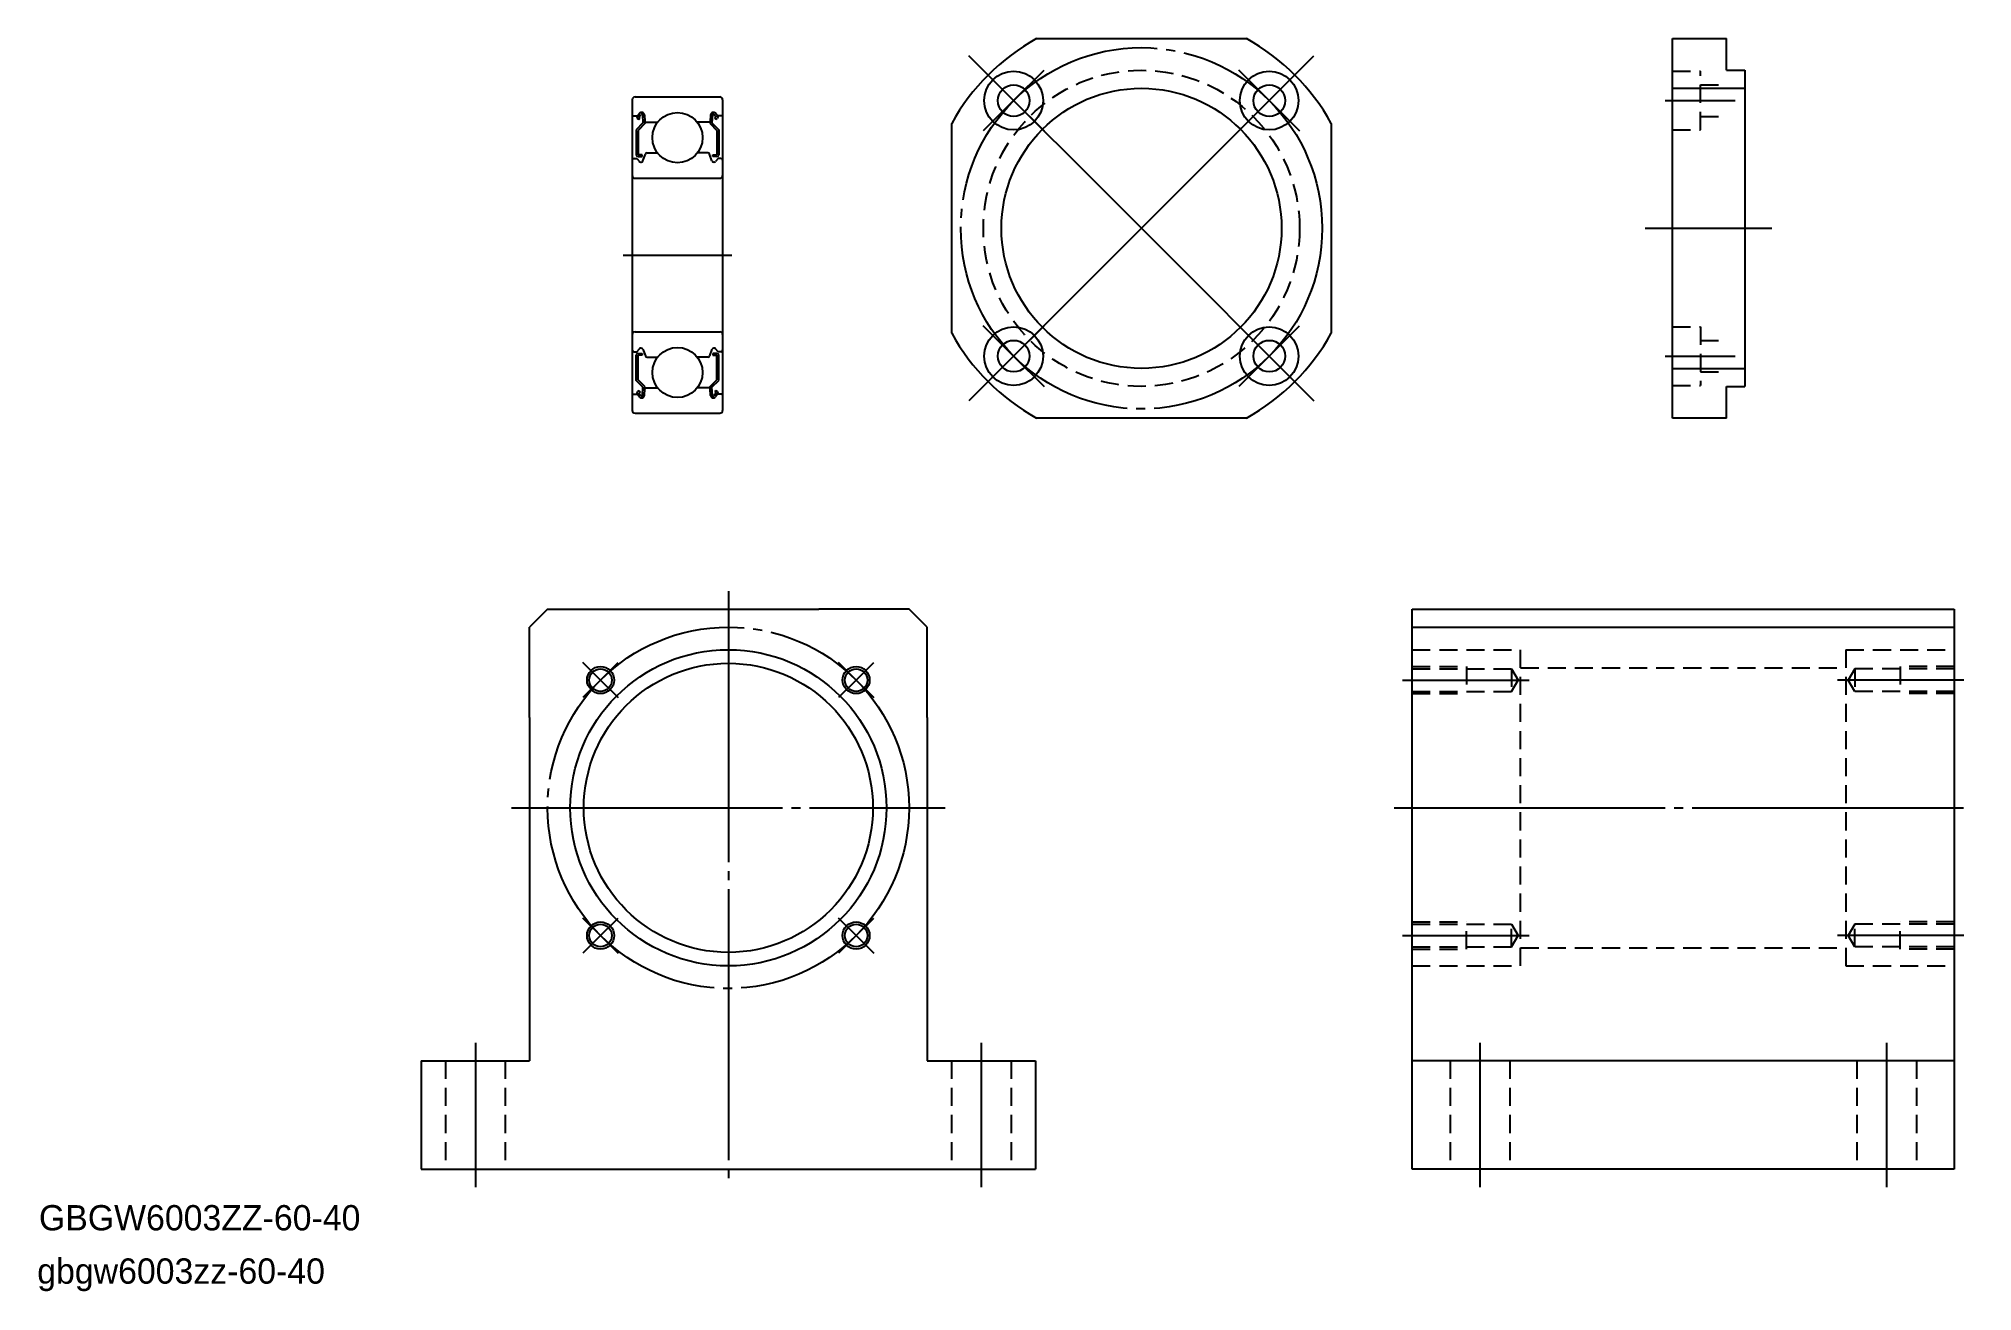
# Model space of a CAD drawing. Extents: x -164 to 50, y -34 to 104.
import ezdxf

# ---------------------------------------------------------------- set-up
doc = ezdxf.new("R2010")
doc.units = 0
doc.linetypes.add('CENTER', pattern=[33, 30, -1, 1, -1])
doc.linetypes.add('DASHED', pattern=[3, 2, -1])
doc.layers.get('0').update_dxf_attribs({"linetype": 'CONTINUOUS'})
doc.layers.add('CENTER', color=7, linetype='CONTINUOUS')

msp = doc.modelspace()

# ---------------------------------------------------------------- linework, layer by layer
at = {"color": 7, "linetype": 'CONTINUOUS'}
for p, q in [((-53.66, 104.19), (-30.43, 104.19)), ((16.73, 62.19), (16.73, 104.19)), ((16.73, 104.19), (22.73, 104.19)), ((22.73, 100.69), (22.73, 104.19)), ((22.73, 100.69), (24.73, 100.69)), ((24.73, 100.69), (24.73, 65.69)), ((16.73, 98.69), (24.73, 98.69)), ((-63.04, 71.57), (-63.04, 94.8)), ((-21.04, 94.8), (-21.04, 71.57)), ((16.73, 67.69), (24.73, 67.69)), ((22.73, 65.69), (24.73, 65.69)), ((22.73, 62.19), (22.73, 65.69)), ((-30.43, 62.19), (-53.66, 62.19)), ((22.73, 62.19), (16.73, 62.19)), ((-107.77, 41.04), (-109.77, 39.04)), ((-107.77, 41.04), (-97.77, 41.04)), ((-97.77, 41.04), (-77.77, 41.04)), ((-67.77, 41.04), (-77.77, 41.04)), ((-65.77, 39.04), (-67.77, 41.04)), ((-12.07, -20.96), (-12.07, 41.04)), ((-12.07, 41.04), (47.93, 41.04)), ((47.93, 41.04), (47.93, -20.96)), ((-109.77, 29.04), (-109.77, 39.04)), ((-65.77, 29.04), (-65.77, 39.04)), ((-12.07, 39.04), (47.93, 39.04)), ((-109.77, 29.04), (-109.77, -8.96)), ((-65.77, 29.04), (-65.77, -8.96)), ((-121.77, -8.96), (-121.77, -20.96)), ((-121.77, -8.96), (-109.77, -8.96)), ((-65.77, -8.96), (-53.77, -8.96)), ((-53.77, -8.96), (-53.77, -20.96)), ((47.93, -8.96), (-12.07, -8.96)), ((-121.77, -20.96), (-53.77, -20.96)), ((47.93, -20.96), (-12.07, -20.96))]:
    msp.add_line(p, q, dxfattribs=at)
at = {"color": 3, "linetype": 'DASHED'}
for p, q in [((16.73, 100.58), (19.83, 100.58)), ((19.83, 94.08), (19.83, 100.58)), ((19.83, 99.08), (22.73, 99.08)), ((19.83, 95.58), (22.73, 95.58)), ((16.73, 94.08), (19.83, 94.08)), ((16.73, 72.29), (19.83, 72.29)), ((19.83, 72.29), (19.83, 65.79)), ((19.83, 70.79), (22.73, 70.79)), ((19.83, 67.29), (22.73, 67.29)), ((16.73, 65.79), (19.83, 65.79)), ((-12.07, 36.54), (-0.07, 36.54)), ((-0.07, 1.54), (-0.07, 36.54)), ((35.93, 36.54), (47.93, 36.54)), ((35.93, 36.54), (35.93, 1.54)), ((-12.07, 34.68), (-6.07, 34.68)), ((-12.07, 34.43), (-1.07, 34.43)), ((-6.07, 34.68), (-6.07, 31.68)), ((-1.07, 34.43), (-0.35, 33.18)), ((-1.07, 34.43), (-1.07, 31.93)), ((-0.07, 34.54), (35.93, 34.54)), ((36.93, 34.43), (36.2, 33.18)), ((47.93, 34.43), (36.93, 34.43)), ((36.93, 34.43), (36.93, 31.93)), ((47.93, 34.68), (41.93, 34.68)), ((41.93, 34.68), (41.93, 31.68)), ((-1.07, 31.93), (-0.35, 33.18)), ((36.93, 31.93), (36.2, 33.18)), ((-12.07, 31.93), (-1.07, 31.93)), ((-12.07, 31.68), (-6.07, 31.68)), ((47.93, 31.93), (36.93, 31.93)), ((47.93, 31.68), (41.93, 31.68)), ((-12.07, 6.4), (-6.07, 6.4)), ((-12.07, 6.15), (-1.07, 6.15)), ((-6.07, 3.4), (-6.07, 6.4)), ((-1.07, 6.15), (-0.35, 4.9)), ((-1.07, 3.65), (-1.07, 6.15)), ((-1.07, 3.65), (-0.35, 4.9)), ((36.93, 6.15), (36.2, 4.9)), ((36.93, 3.65), (36.2, 4.9)), ((47.93, 6.15), (36.93, 6.15)), ((36.93, 3.65), (36.93, 6.15)), ((47.93, 6.4), (41.93, 6.4)), ((41.93, 3.4), (41.93, 6.4)), ((-12.07, 3.65), (-1.07, 3.65)), ((-12.07, 3.4), (-6.07, 3.4)), ((-0.07, 3.54), (35.93, 3.54)), ((47.93, 3.65), (36.93, 3.65)), ((47.93, 3.4), (41.93, 3.4)), ((-12.07, 1.54), (-0.07, 1.54)), ((35.93, 1.54), (47.93, 1.54)), ((-119.07, -8.96), (-119.07, -20.96)), ((-112.47, -8.96), (-112.47, -20.96)), ((-63.07, -8.96), (-63.07, -20.96)), ((-56.47, -8.96), (-56.47, -20.96)), ((-7.87, -8.96), (-7.87, -20.96)), ((-1.27, -8.96), (-1.27, -20.96)), ((37.13, -8.96), (37.13, -20.96)), ((43.73, -8.96), (43.73, -20.96))]:
    msp.add_line(p, q, dxfattribs=at)
for p, q in [((-98.4, 97.43), (-98.4, 63.03)), ((-98.1, 97.73), (-88.7, 97.73)), ((-88.4, 97.43), (-88.4, 63.03)), ((-98.3, 95.63), (-97.84, 95.63)), ((-97.22, 94.86), (-97.97, 94.11)), ((-97.84, 95.63), (-97.59, 95.92)), ((-97.66, 95.22), (-97.82, 95.34)), ((-97.02, 94.78), (-97.77, 94.03)), ((-97.69, 95.5), (-97.44, 95.8)), ((-97.53, 95.37), (-97.69, 95.5)), ((-97.66, 95.22), (-97.53, 95.37)), ((-97.26, 95.74), (-97.22, 94.86)), ((-97.06, 95.76), (-97, 95.02)), ((-97.02, 95.25), (-97.02, 94.78)), ((-96.9, 94.93), (-95.6, 94.93)), ((-89.9, 94.93), (-91.2, 94.93)), ((-89.74, 95.76), (-89.8, 95.02)), ((-89.78, 95.25), (-89.78, 94.78)), ((-89.78, 94.78), (-89.03, 94.03)), ((-89.54, 95.74), (-89.58, 94.86)), ((-89.58, 94.86), (-88.83, 94.11)), ((-89.11, 95.5), (-89.36, 95.8)), ((-89.27, 95.37), (-89.11, 95.5)), ((-89.14, 95.22), (-89.27, 95.37)), ((-88.96, 95.63), (-89.21, 95.92)), ((-89.14, 95.22), (-88.99, 95.34)), ((-88.5, 95.63), (-88.96, 95.63)), ((-97.97, 94.11), (-97.97, 91.33)), ((-97.77, 94.03), (-97.77, 91.33)), ((-89.03, 94.03), (-89.03, 91.33)), ((-88.83, 94.11), (-88.83, 91.33)), ((-98.2, 90.93), (-97.9, 90.93)), ((-97.9, 90.93), (-97.62, 90.6)), ((-97.32, 91.33), (-97.77, 91.33)), ((-97.77, 91.13), (-97.32, 91.13)), ((-97.47, 90.53), (-97.41, 90.53)), ((-97.32, 91.13), (-97.32, 91.33)), ((-97.22, 90.66), (-96.95, 91.4)), ((-96.76, 91.53), (-95.6, 91.53)), ((-90.04, 91.53), (-91.2, 91.53)), ((-89.58, 90.66), (-89.85, 91.4)), ((-89.48, 91.13), (-89.48, 91.33)), ((-89.48, 91.33), (-89.03, 91.33)), ((-89.03, 91.13), (-89.48, 91.13)), ((-89.33, 90.53), (-89.39, 90.53)), ((-88.9, 90.93), (-89.18, 90.6)), ((-88.6, 90.93), (-88.9, 90.93)), ((-98.1, 88.73), (-88.7, 88.73)), ((-98.1, 71.73), (-88.7, 71.73)), ((-98.2, 69.53), (-97.9, 69.53)), ((-97.97, 66.34), (-97.97, 69.13)), ((-97.9, 69.53), (-97.62, 69.86)), ((-97.77, 69.33), (-97.32, 69.33)), ((-97.77, 66.43), (-97.77, 69.13)), ((-97.32, 69.13), (-97.77, 69.13)), ((-97.47, 69.93), (-97.41, 69.93)), ((-97.32, 69.33), (-97.32, 69.13)), ((-97.22, 69.8), (-96.95, 69.06)), ((-96.76, 68.93), (-95.6, 68.93)), ((-90.04, 68.93), (-91.2, 68.93)), ((-89.58, 69.8), (-89.85, 69.06)), ((-89.48, 69.33), (-89.48, 69.13)), ((-89.03, 69.33), (-89.48, 69.33)), ((-89.48, 69.13), (-89.03, 69.13)), ((-89.33, 69.93), (-89.39, 69.93)), ((-88.9, 69.53), (-89.18, 69.86)), ((-89.03, 66.43), (-89.03, 69.13)), ((-88.6, 69.53), (-88.9, 69.53)), ((-88.83, 66.34), (-88.83, 69.13)), ((-97.02, 65.68), (-97.77, 66.43)), ((-89.78, 65.68), (-89.03, 66.43)), ((-98.3, 64.83), (-97.84, 64.83)), ((-97.22, 65.59), (-97.97, 66.34)), ((-97.84, 64.83), (-97.59, 64.53)), ((-97.66, 65.24), (-97.82, 65.11)), ((-97.53, 65.08), (-97.69, 64.96)), ((-97.69, 64.96), (-97.44, 64.66)), ((-97.66, 65.24), (-97.53, 65.08)), ((-97.26, 64.72), (-97.22, 65.59)), ((-97.06, 64.7), (-97, 65.44)), ((-97.02, 65.21), (-97.02, 65.68)), ((-96.9, 65.53), (-95.6, 65.53)), ((-89.9, 65.53), (-91.2, 65.53)), ((-89.74, 64.7), (-89.8, 65.44)), ((-89.78, 65.21), (-89.78, 65.68)), ((-89.58, 65.59), (-88.83, 66.34)), ((-89.54, 64.72), (-89.58, 65.59)), ((-89.11, 64.96), (-89.36, 64.66)), ((-89.14, 65.24), (-89.27, 65.08)), ((-89.27, 65.08), (-89.11, 64.96)), ((-88.96, 64.83), (-89.21, 64.53)), ((-89.14, 65.24), (-88.99, 65.11)), ((-88.5, 64.83), (-88.96, 64.83)), ((-98.1, 62.73), (-88.7, 62.73)), ((-95.6, 62.73), (-95.6, 62.73)), ((-93.4, 62.73), (-93.4, 62.73))]:
    msp.add_line(p, q)
msp.add_circle((-42.04, 83.19), 17.5, dxfattribs=at)
at = {"color": 7, "linetype": 'CONTINUOUS'}
for centre, radius in [((-56.19, 97.33), 3.25), ((-56.19, 97.33), 1.75), ((-42.04, 83.19), 15.5), ((-27.9, 97.33), 3.25), ((-27.9, 97.33), 1.75), ((-56.19, 69.04), 3.25), ((-56.19, 69.04), 1.75), ((-27.9, 69.04), 3.25), ((-27.9, 69.04), 1.75), ((-87.77, 19.04), 17.5), ((-87.77, 19.04), 16), ((-101.91, 33.18), 1.25), ((-73.63, 33.18), 1.25), ((-101.91, 4.9), 1.25), ((-73.63, 4.9), 1.25)]:
    msp.add_circle(centre, radius, dxfattribs=at)
for centre in [(-93.4, 93.23), (-93.4, 67.23)]:
    msp.add_circle(centre, 2.78)
at = {"color": 3, "linetype": 'CONTINUOUS'}
for centre in [(-101.91, 33.18), (-73.63, 33.18), (-101.91, 4.9), (-73.63, 4.9)]:
    msp.add_circle(centre, 1.5, dxfattribs=at)
at = {"color": 7, "linetype": 'CONTINUOUS'}
for start, end in [(118.955, 151.045), (28.955, 61.045), (208.955, 241.045), (298.955, 331.045)]:
    msp.add_arc((-42.04, 83.19), 24, start, end, dxfattribs=at)
for centre, radius, start, end in [((-98.1, 97.43), 0.3, 90, 180), ((-88.7, 97.43), 0.3, 0, 90), ((-98.3, 95.73), 0.1, 180, 270), ((-97.69, 95.5), 0.2, 140.0031, 230.0823), ((-97.36, 95.73), 0.3, 4.9968, 140.0031), ((-97.36, 95.73), 0.1, 2.8198, 140.0012), ((-96.9, 95.03), 0.1, 184.9968, 270), ((-89.9, 95.03), 0.1, 270, 355.0032), ((-89.44, 95.73), 0.3, 39.9969, 175.0032), ((-89.44, 95.73), 0.1, 39.9988, 177.1802), ((-89.11, 95.5), 0.2, 309.9177, 39.9969), ((-88.5, 95.73), 0.1, 270, 0), ((-98.2, 90.73), 0.2, 90, 180), ((-97.77, 91.33), 0.2, 180, 270), ((-97.47, 90.73), 0.2, 219.9947, 270), ((-97.41, 90.73), 0.2, 270, 339.9921), ((-96.76, 91.33), 0.2, 90, 159.9921), ((-90.04, 91.33), 0.2, 20.0079, 90), ((-89.39, 90.73), 0.2, 200.0079, 270), ((-89.33, 90.73), 0.2, 270, 320.0053), ((-89.03, 91.33), 0.2, 270, 0), ((-88.6, 90.73), 0.2, 0, 90), ((-98.1, 89.03), 0.3, 180, 270), ((-88.7, 89.03), 0.3, 270, 0), ((-98.1, 71.43), 0.3, 90, 180), ((-88.7, 71.43), 0.3, 0, 90), ((-98.2, 69.73), 0.2, 180, 270), ((-97.77, 69.13), 0.2, 90, 180), ((-97.47, 69.73), 0.2, 90, 140.0053), ((-97.41, 69.73), 0.2, 20.0079, 90), ((-96.76, 69.13), 0.2, 200.0079, 270), ((-90.04, 69.13), 0.2, 270, 339.9921), ((-89.39, 69.73), 0.2, 90, 159.9921), ((-89.33, 69.73), 0.2, 39.9947, 90), ((-89.03, 69.13), 0.2, 0, 90), ((-88.6, 69.73), 0.2, 270, 0), ((-98.3, 64.73), 0.1, 90, 180), ((-97.69, 64.96), 0.2, 129.9177, 219.9969), ((-97.36, 64.72), 0.3, 219.9969, 355.0032), ((-97.36, 64.72), 0.1, 219.9988, 357.1802), ((-96.9, 65.43), 0.1, 90, 175.0032), ((-89.9, 65.43), 0.1, 4.9968, 90), ((-89.44, 64.72), 0.3, 184.9968, 320.0031), ((-89.44, 64.72), 0.1, 182.8198, 320.0012), ((-89.11, 64.96), 0.2, 320.0031, 50.0823), ((-88.5, 64.73), 0.1, 0, 90), ((-98.1, 63.03), 0.3, 180, 270), ((-88.7, 63.03), 0.3, 270, 0)]:
    msp.add_arc(centre, radius, start, end)
at = {"layer": 'CENTER', "color": 1, "linetype": 'CENTER'}
for p, q in [((-42.04, 83.19), (-61.14, 102.28)), ((-56.19, 97.33), (-59.55, 100.69)), ((-56.19, 97.33), (-52.83, 100.69)), ((-42.04, 83.19), (-22.95, 102.28)), ((-27.9, 97.33), (-31.26, 100.69)), ((-27.9, 97.33), (-24.54, 100.69)), ((-56.19, 97.33), (-59.55, 93.97)), ((-56.19, 97.33), (-52.83, 93.97)), ((-27.9, 97.33), (-31.26, 93.97)), ((-27.9, 97.33), (-24.54, 93.97)), ((15.93, 97.33), (23.66, 97.33)), ((-42.04, 83.19), (-61.14, 64.09)), ((-42.04, 83.19), (-22.95, 64.09)), ((13.73, 83.19), (27.73, 83.19)), ((-56.19, 69.04), (-59.55, 72.4)), ((-56.19, 69.04), (-52.83, 72.4)), ((-27.9, 69.04), (-31.26, 72.4)), ((-27.9, 69.04), (-24.54, 72.4)), ((-56.19, 69.04), (-59.55, 65.68)), ((-56.19, 69.04), (-52.83, 65.68)), ((-27.9, 69.04), (-31.26, 65.68)), ((-27.9, 69.04), (-24.54, 65.68)), ((15.93, 69.04), (23.66, 69.04)), ((-87.77, 43.04), (-87.77, -22.96)), ((-101.91, 33.18), (-103.86, 35.12)), ((-101.91, 33.18), (-99.97, 35.12)), ((-73.63, 33.18), (-75.57, 35.12)), ((-73.63, 33.18), (-71.68, 35.12)), ((-101.91, 33.18), (-103.86, 31.24)), ((-101.91, 33.18), (-99.97, 31.24)), ((-73.63, 33.18), (-75.57, 31.24)), ((-73.63, 33.18), (-71.68, 31.24)), ((-13.13, 33.18), (-0.35, 33.18)), ((-13.13, 33.18), (0.86, 33.18)), ((48.98, 33.18), (34.99, 33.18)), ((48.98, 33.18), (36.2, 33.18)), ((-111.77, 19.04), (-63.77, 19.04)), ((-14.07, 19.04), (49.93, 19.04)), ((-101.91, 4.9), (-103.86, 6.84)), ((-101.91, 4.9), (-99.97, 6.84)), ((-73.63, 4.9), (-75.57, 6.84)), ((-73.63, 4.9), (-71.68, 6.84)), ((-101.91, 4.9), (-103.86, 2.95)), ((-101.91, 4.9), (-99.97, 2.95)), ((-73.63, 4.9), (-75.57, 2.95)), ((-73.63, 4.9), (-71.68, 2.95)), ((-13.13, 4.9), (-0.35, 4.9)), ((-13.13, 4.9), (0.86, 4.9)), ((48.98, 4.9), (34.99, 4.9)), ((48.98, 4.9), (36.2, 4.9)), ((-115.77, -6.96), (-115.77, -22.96)), ((-59.77, -6.96), (-59.77, -22.96)), ((-4.57, -6.96), (-4.57, -22.96)), ((40.43, -6.96), (40.43, -22.96))]:
    msp.add_line(p, q, dxfattribs=at)
at = {"layer": 'CENTER'}
msp.add_line((-99.4, 80.23), (-87.4, 80.23), dxfattribs=at)
at = {"layer": 'CENTER', "color": 1, "linetype": 'CENTER'}
for centre in [(-42.04, 83.19), (-87.77, 19.04)]:
    msp.add_circle(centre, 20, dxfattribs=at)

# ---------------------------------------------------------------- texts
at = {"linetype": 'CONTINUOUS'}
for s, p in [('GBGW6003ZZ-60-40', (-164.08, -27.74)), ('gbgw6003zz-60-40', (-164.27, -33.64))]:
    msp.add_text(s, height=2.8, dxfattribs=at).set_placement(p)

doc.saveas('drawing.dxf')
